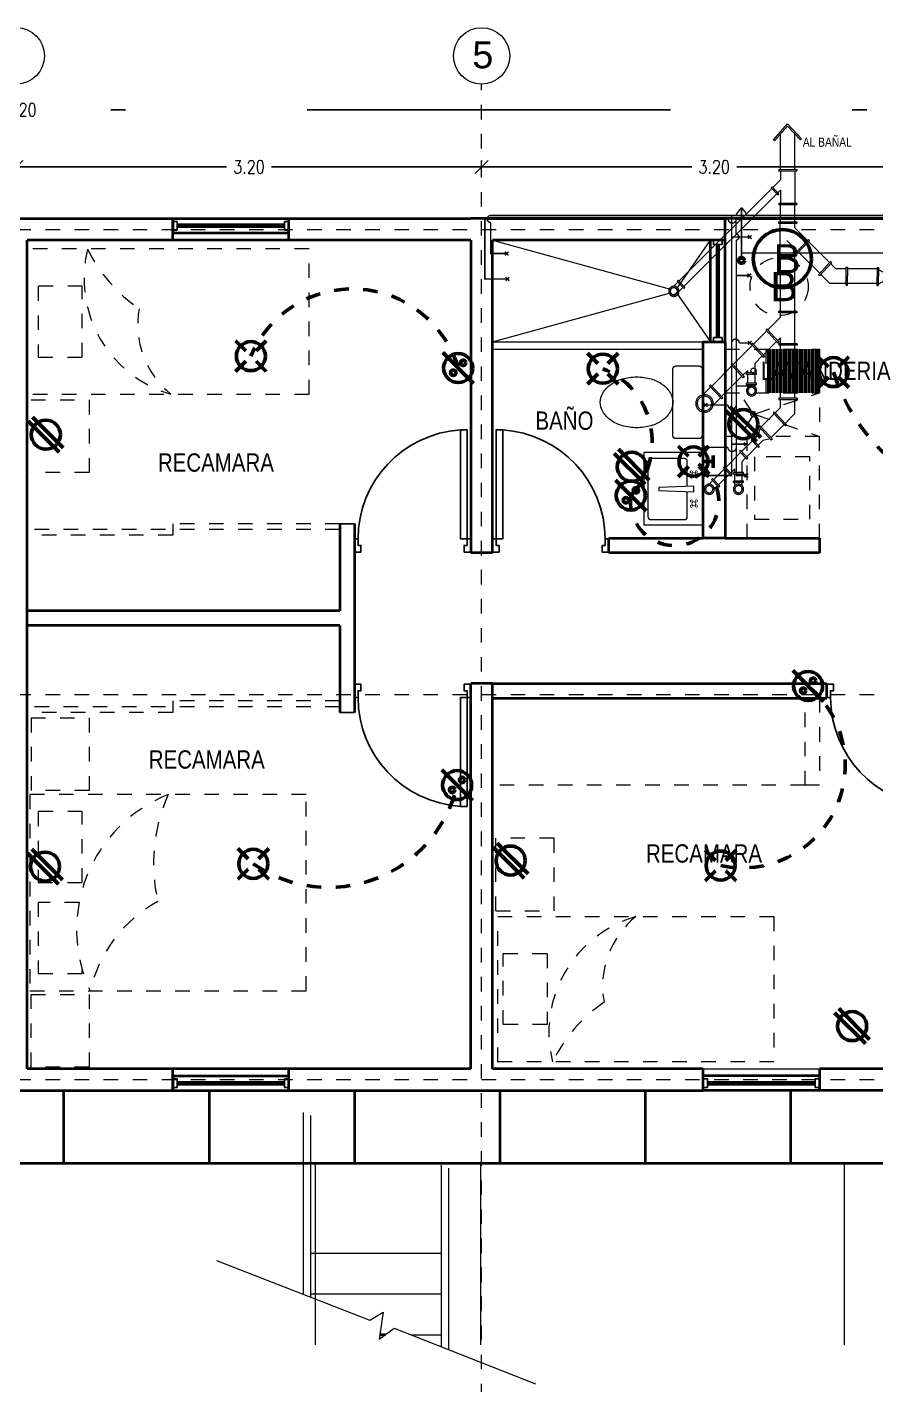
# Model space of a CAD drawing. Header units: metres. Extents: x -255 to -21, y -382 to -241.
# Drawn here: x -166.9 to -161.06, y -344.2 to -334.85 of the extents above; entities that cross this region are included whole.
import ezdxf

# ---------------------------------------------------------------- set-up
doc = ezdxf.new("R2010")
doc.units = ezdxf.units.M
doc.header["$LTSCALE"] = 5
doc.header["$MEASUREMENT"] = 0
for name, pattern in [('CENTER2', [1.125, 0.75, -0.125, 0.125, -0.125]), ('DASHDOT', [1, 0.5, -0.25, 0, -0.25]), ('HIDDEN', [0.375, 0.25, -0.125])]:
    doc.linetypes.add(name, pattern=pattern)
doc.layers.get('0').update_dxf_attribs({"color": 30})
for name, color, linetype, lineweight in [('A-ANNO-DIMS', 3, 'Continuous', 18), ('A-ANNO-SYMB', 3, 'Continuous', 18), ('A-ANNO-TEXT', 3, 'Continuous', 18), ('A-DOOR-FULL', 4, 'Continuous', 25), ('A-ELEV-MBE2', 4, 'Continuous', 25), ('A-EQPM-FIXD', 1, 'Continuous', 50), ('A-FLOR-LEVL', 7, 'Continuous', 35), ('A-FLOR-OVHD', 3, 'HIDDEN', 18), ('A-FURN', 8, 'Continuous', 18), ('A-GLAZ-FULL', 4, 'Continuous', 25), ('A-WALL-FULL', 7, 'Continuous', 35), ('A-WALL-FULL-EXTR', 7, 'Continuous', 35), ('A-WALL-FULL-INTR', 7, 'Continuous', 35), ('U-PARK-MNR', 255, 'Continuous', 13)]:
    doc.layers.add(name, color=color, linetype=linetype, lineweight=lineweight)
doc.styles.add('E-ROMANS', font='romans.shx', dxfattribs={"width": 0.8})
doc.styles.get("Standard").update_dxf_attribs({"font": 'arial.ttf'})
doc.dimstyles.new('E-0050_TICK_18', dxfattribs={"dimscale": 0.001, "dimtxt": 90, "dimasz": 90, "dimexe": 45, "dimexo": 30, "dimgap": 45, "dimtad": 0, "dimzin": 0, "dimdsep": 46, "dimtxsty": 'E-ROMANS', "dimblk": 'OBLIQUE', "dimcen": 45, "dimclrd": 256, "dimclre": 256, "dimclrt": 256, "dimadec": 0, "dimazin": 0, "dimtfac": 1, "dimtmove": 1, "dimatfit": 3, "dimldrblk": 'OPEN90', "dimfxl": 1, "dimtfill": 1, "dimtolj": 1, "dimtzin": 0, "dimarcsym": 0})

# ---------------------------------------------------------------- blocks, each defined once
blk = doc.blocks.new('DOOR-75')
for points in [[(-0.07, 0.84), (-0.07, 0.09), (-0.025, 0.09), (-0.025, 0.84), (-0.07, 0.84)], [(-0.775, 0.09), (-0.8, 0.09), (-0.8, 0), (-0.755, 0), (-0.755, 0.045), (-0.775, 0.045), (-0.775, 0.09)], [(-0.025, 0.09), (0, 0.09), (0, 0), (-0.045, 0), (-0.045, 0.045), (-0.025, 0.045), (-0.025, 0.09)]]:
    blk.add_lwpolyline(points)
at = {"linetype": 'HIDDEN'}
blk.add_arc((-0.0225, 0.089), 0.7525, 93.61808, 179.92486, dxfattribs=at)
blk = doc.blocks.new('BAÑO 1')
at = {"linetype": 'DASHDOT'}
for p, q in [((0.2195, 1.0012), (0.2195, 1.2465)), ((0.3195, 1.0011), (0.3195, 1.2465)), ((0.3313, 1.0011), (0.2079, 1.0013)), ((0.2079, 1.0013), (0.2079, 0.9913)), ((0.3313, 0.9911), (0.2079, 0.9913)), ((0.2196, 0.9912), (0.2196, 0.7707)), ((0.3196, 0.9912), (0.3196, 0.931)), ((0.3313, 1.0011), (0.3313, 0.9911)), ((0.3724, 0.8781), (0.3196, 0.931)), ((0.3383, 0.8416), (0.3196, 0.8603)), ((0.3196, 0.8603), (0.3196, 0.7706)), ((0.3767, 0.8828), (0.3301, 0.8328)), ((0.3841, 0.8759), (0.3374, 0.826)), ((0.3841, 0.8759), (0.3767, 0.8828)), ((1.0181, 0.2328), (0.3795, 0.8711)), ((0.3313, 0.7706), (0.2079, 0.7708)), ((0.2079, 0.7708), (0.2079, 0.7608)), ((0.3313, 0.7606), (0.2079, 0.7608)), ((0.2195, 0.6412), (0.2195, 0.7607)), ((0.3195, 0.6412), (0.3195, 0.7606)), ((0.3374, 0.826), (0.3301, 0.8328)), ((0.3313, 0.7706), (0.3313, 0.7606)), ((0.984, 0.1963), (0.3454, 0.8345)), ((0.1337, 0.5131), (0.221, 0.6004)), ((0.333, 0.6412), (0.2077, 0.6412)), ((0.2077, 0.6412), (0.2077, 0.6312)), ((0.333, 0.6312), (0.2077, 0.6312)), ((0.221, 0.6004), (0.221, 0.6312)), ((0.321, 0.4177), (0.321, 0.6312)), ((0.333, 0.6412), (0.333, 0.6312)), ((-0.0191, 0.3604), (0.1267, 0.5062)), ((0.1271, 0.5204), (0.1198, 0.5136)), ((0.2039, 0.4233), (0.1198, 0.5136)), ((0.2112, 0.4301), (0.1271, 0.5204)), ((0.202, 0.44), (0.2752, 0.5131)), ((0.0491, 0.2872), (0.1949, 0.4329)), ((0.2112, 0.4301), (0.2039, 0.4233)), ((0.335, 0.4177), (0.2097, 0.4177)), ((0.2097, 0.4177), (0.2097, 0.4077)), ((0.335, 0.4077), (0.2097, 0.4077)), ((0.2195, 0.0254), (0.2195, 0.4077)), ((0.221, 0.4177), (0.221, 0.459)), ((0.3195, 0.0254), (0.3195, 0.4077)), ((0.335, 0.4177), (0.335, 0.4077)), ((-2.3685, 0.2897), (-0.4552, 0.2897)), ((-2.3333, 0.2996), (-2.3331, 0.227)), ((-2.3233, 0.2996), (-2.3333, 0.2996)), ((-2.3233, 0.2996), (-2.3231, 0.227)), ((-0.4552, 0.3016), (-0.455, 0.229)), ((-0.4452, 0.3016), (-0.4552, 0.3016)), ((-0.4452, 0.3016), (-0.445, 0.229)), ((-0.4452, 0.2895), (-0.4, 0.2886)), ((-0.3553, 0.3136), (-0.4, 0.2886)), ((-0.3455, 0.3263), (-0.3555, 0.3261)), ((-0.3555, 0.3261), (-0.3534, 0.2027)), ((-0.3455, 0.3263), (-0.3434, 0.2029)), ((-0.3454, 0.3179), (-0.1428, 0.3179)), ((-0.1424, 0.2058), (-0.1429, 0.3293)), ((-0.1329, 0.3293), (-0.1429, 0.3293)), ((-0.1324, 0.2059), (-0.1329, 0.3293)), ((-0.1328, 0.3179), (-0.0617, 0.3179)), ((-0.0617, 0.3179), (-0.0262, 0.3533)), ((-0.0256, 0.3674), (-0.0329, 0.3606)), ((0.0512, 0.2702), (-0.0329, 0.3606)), ((0.0585, 0.277), (-0.0256, 0.3674)), ((-2.3689, 0.2397), (-0.455, 0.2397)), ((-2.3231, 0.227), (-2.3331, 0.227)), ((-0.445, 0.229), (-0.455, 0.229)), ((-0.445, 0.2395), (-0.3995, 0.2386)), ((-0.3536, 0.2129), (-0.3995, 0.2386)), ((-0.3434, 0.2029), (-0.3534, 0.2027)), ((-0.3437, 0.2179), (-0.1424, 0.2179)), ((-0.1324, 0.2059), (-0.1424, 0.2058)), ((-0.1324, 0.2179), (-0.0203, 0.2179)), ((-0.0203, 0.2179), (0.042, 0.2801)), ((0.0585, 0.277), (0.0512, 0.2702)), ((1.0238, 0.239), (0.9772, 0.189)), ((0.9845, 0.1822), (0.9772, 0.189)), ((1.0311, 0.2322), (0.9845, 0.1822)), ((1.0348, 0.1455), (0.991, 0.1892)), ((0.2075, 0.0254), (0.3328, 0.0254)), ((0.2075, 0.0254), (0.2075, 0.0154)), ((0.2075, 0.0154), (0.3328, 0.0154)), ((0.2195, -0.198), (0.2195, 0.0154)), ((0.3195, -0.0154), (0.3195, 0.0154)), ((0.3328, 0.0254), (0.3328, 0.0154)), ((0.4067, -0.1025), (0.3195, -0.0154)), ((0.3385, -0.1758), (0.3195, -0.1568)), ((0.3195, -0.198), (0.3195, -0.1568)), ((0.3293, -0.1857), (0.4134, -0.0953)), ((0.3293, -0.1857), (0.3366, -0.1925)), ((0.3366, -0.1925), (0.4207, -0.1021)), ((0.4373, -0.2744), (0.3456, -0.1828)), ((0.4134, -0.0953), (0.4207, -0.1021)), ((0.5055, -0.2012), (0.4138, -0.1096)), ((0.2055, -0.198), (0.3308, -0.198)), ((0.2055, -0.198), (0.2055, -0.208)), ((0.2055, -0.208), (0.3308, -0.208)), ((0.2195, -0.5728), (0.2195, -0.208)), ((0.3195, -0.5728), (0.3195, -0.208)), ((0.3308, -0.198), (0.3308, -0.208)), ((0.4281, -0.2843), (0.5122, -0.1939)), ((0.4354, -0.2911), (0.5195, -0.2008)), ((0.5122, -0.1939), (0.5195, -0.2008)), ((0.6454, -0.341), (0.5125, -0.2083)), ((0.4281, -0.2843), (0.4354, -0.2911)), ((0.4933, -0.3304), (0.4444, -0.2815)), ((0.4933, -0.3983), (0.4933, -0.3304)), ((0.5679, -0.4241), (0.6521, -0.3338)), ((0.5753, -0.431), (0.6594, -0.3406)), ((0.6521, -0.3338), (0.6594, -0.3406)), ((0.7927, -0.4883), (0.6524, -0.3481)), ((0.4837, -0.3983), (0.552, -0.3983)), ((0.4837, -0.4083), (0.4837, -0.3983)), ((0.4837, -0.4083), (0.552, -0.4083)), ((0.4933, -0.4691), (0.4933, -0.4083)), ((0.5772, -0.4142), (0.5433, -0.3804)), ((0.5433, -0.3983), (0.5433, -0.3804)), ((0.5433, -0.4691), (0.5433, -0.4083)), ((0.552, -0.4083), (0.552, -0.3983)), ((0.5679, -0.4241), (0.5753, -0.431)), ((0.7245, -0.5615), (0.5842, -0.4213)), ((0.484, -0.4691), (0.5523, -0.4691)), ((0.484, -0.4791), (0.484, -0.4691)), ((0.484, -0.4791), (0.5523, -0.4791)), ((0.4933, -0.5213), (0.4933, -0.4791)), ((0.5433, -0.5213), (0.5433, -0.4791)), ((0.5523, -0.4791), (0.5523, -0.4691)), ((0.7162, -0.5705), (0.8003, -0.4802)), ((0.7235, -0.5773), (0.8076, -0.487)), ((0.8541, -0.5497), (0.7998, -0.4954)), ((0.8003, -0.4802), (0.8076, -0.487)), ((0.2055, -0.5728), (0.3308, -0.5728)), ((0.2055, -0.5728), (0.2055, -0.5828)), ((0.2055, -0.5828), (0.3308, -0.5828)), ((0.2195, -0.678), (0.2195, -0.5828)), ((0.3195, -0.6366), (0.3195, -0.5828)), ((0.3559, -0.6731), (0.3195, -0.6366)), ((0.3308, -0.5728), (0.3308, -0.5828)), ((0.7162, -0.5705), (0.7235, -0.5773)), ((0.7834, -0.6204), (0.7316, -0.5686)), ((0.2877, -0.7464), (0.2195, -0.678)), ((0.2783, -0.7565), (0.3625, -0.6661)), ((0.2857, -0.7633), (0.3698, -0.6729)), ((0.3625, -0.6661), (0.3698, -0.6729)), ((0.4535, -0.7709), (0.363, -0.6802)), ((0.2783, -0.7565), (0.2857, -0.7633)), ((0.384, -0.8428), (0.2948, -0.7534)), ((0.3753, -0.8535), (0.4594, -0.7632)), ((0.3826, -0.8603), (0.4667, -0.77)), ((0.4594, -0.7632), (0.4667, -0.77)), ((0.4598, -0.7775), (0.475, -0.8278)), ((0.5071, -0.86), (0.475, -0.8278)), ((0.3753, -0.8535), (0.3826, -0.8603)), ((0.3911, -0.8512), (0.4407, -0.8642)), ((0.4726, -0.8962), (0.4407, -0.8642)), ((0.4642, -0.9049), (0.5144, -0.8525)), ((0.4642, -0.9049), (0.4714, -0.9118)), ((0.4714, -0.9118), (0.5216, -0.8594)), ((0.5518, -0.9755), (0.4796, -0.9032)), ((0.5864, -0.9394), (0.5142, -0.8671)), ((0.5144, -0.8525), (0.5216, -0.8594)), ((0.5429, -0.9848), (0.5931, -0.9324)), ((0.5931, -0.9324), (0.6004, -0.9393)), ((0.5429, -0.9848), (0.5501, -0.9917)), ((0.5501, -0.9917), (0.6004, -0.9393)), ((0.5836, -1.0074), (0.5589, -0.9826)), ((0.5836, -1.0839), (0.5836, -1.0074)), ((0.696, -1.0492), (0.5934, -0.9465)), ((0.5732, -1.0839), (0.6416, -1.0839)), ((0.5732, -1.0939), (0.5732, -1.0839)), ((0.5732, -1.0939), (0.6416, -1.0939)), ((0.5836, -1.142), (0.5836, -1.0939)), ((0.6336, -1.0839), (0.6336, -1.0575)), ((0.6614, -1.0854), (0.6336, -1.0575)), ((0.6336, -1.142), (0.6336, -1.0939)), ((0.6416, -1.0939), (0.6416, -1.0839)), ((0.6532, -1.0939), (0.7034, -1.0415)), ((0.6532, -1.0939), (0.6604, -1.1008)), ((0.6604, -1.1008), (0.7107, -1.0484)), ((0.7447, -1.1689), (0.6685, -1.0924)), ((0.7793, -1.1328), (0.703, -1.0563)), ((0.7034, -1.0415), (0.7107, -1.0484)), ((0.5732, -1.142), (0.6416, -1.142)), ((0.5732, -1.152), (0.5732, -1.142)), ((0.5732, -1.152), (0.6416, -1.152)), ((0.5836, -1.174), (0.5836, -1.152)), ((0.5836, -1.2022), (0.5836, -1.1952)), ((0.6336, -1.1745), (0.6336, -1.152)), ((0.6416, -1.152), (0.6416, -1.142)), ((0.7362, -1.1777), (0.7865, -1.1253)), ((0.7362, -1.1777), (0.7435, -1.1847)), ((0.7435, -1.1847), (0.7937, -1.1322)), ((0.7748, -1.199), (0.7518, -1.176)), ((0.8102, -1.1637), (0.7864, -1.1398)), ((0.7865, -1.1253), (0.7937, -1.1322))]:
    blk.add_line(p, q, dxfattribs=at)
for centre, radius in [((-2.3945, 0.2649), 0.036), ((-2.3945, 0.2649), 0.026), ((1.0525, 0.1631), 0.035), ((1.0525, 0.1631), 0.025), ((0.5183, -0.5213), 0.035), ((0.5183, -0.5213), 0.025), ((0.8422, -0.6085), 0.06), ((0.8422, -0.6085), 0.05), ((0.6083, -1.1987), 0.035), ((0.6083, -1.1987), 0.025), ((0.8098, -1.1987), 0.035), ((0.8098, -1.1987), 0.025)]:
    blk.add_circle(centre, radius, dxfattribs=at)
blk = doc.blocks.new('_Oblique')
at = {"color": 0, "linetype": 'ByBlock', "lineweight": -2}
blk.add_line((-0.5, -0.5), (0.5, 0.5), dxfattribs=at)
blk = doc.blocks.new('*D189')
at = {"layer": 'A-ANNO-DIMS', "linetype": 'DASHDOT', "lineweight": -2, "transparency": 16777216}
for p, q in [((-176.5706, -334.8836), (-176.5706, -335.467)), ((-157.3706, -334.8836), (-157.3706, -335.467)), ((-176.5706, -335.422), (-167.1545, -335.422)), ((-157.3706, -335.422), (-166.7868, -335.422))]:
    blk.add_line(p, q, dxfattribs=at)
at = {"layer": 'A-ANNO-DIMS', "linetype": 'DASHDOT', "lineweight": -2, "transparency": 16777216, "xscale": 0.09, "yscale": 0.09, "zscale": 0.09, "rotation": 180}
blk.add_blockref('_Oblique', (-176.5706, -335.422), dxfattribs=at)
at = {"layer": 'A-ANNO-DIMS', "linetype": 'DASHDOT', "lineweight": -2, "transparency": 16777216, "xscale": 0.09, "yscale": 0.09, "zscale": 0.09}
blk.add_blockref('_Oblique', (-157.3706, -335.422), dxfattribs=at)
at = {"layer": 'A-ANNO-DIMS', "linetype": 'DASHDOT', "transparency": 16777216, "insert": (-166.9706, -335.422), "char_height": 0.09, "attachment_point": 5, "style": 'E-ROMANS', "bg_fill": 3, "box_fill_scale": 1.25, "bg_fill_color": 256, "bg_fill_true_color": 13158600, "bg_fill_transparency": 0}
blk.add_mtext('\\A1;19.20', dxfattribs=at)
blk = doc.blocks.new('_Open90')
at = {"color": 0, "linetype": 'ByBlock', "lineweight": -2}
for p, q in [((0, 0), (-1, 0)), ((-0.5, 0.5), (0, 0)), ((0, 0), (-0.5, -0.5))]:
    blk.add_line(p, q, dxfattribs=at)
blk = doc.blocks.new('*D191')
at = {"layer": 'A-ANNO-DIMS', "linetype": 'DASHDOT', "lineweight": -2, "transparency": 16777216}
for p, q in [((-163.7706, -335.7851), (-163.7706, -335.7701)), ((-163.7706, -335.8151), (-162.3253, -335.8151)), ((-160.5706, -335.8151), (-162.0159, -335.8151)), ((-160.5706, -335.7851), (-160.5706, -335.7701))]:
    blk.add_line(p, q, dxfattribs=at)
at = {"layer": 'A-ANNO-DIMS', "linetype": 'DASHDOT', "lineweight": -2, "transparency": 16777216, "xscale": 0.09, "yscale": 0.09, "zscale": 0.09, "rotation": 180}
blk.add_blockref('_Oblique', (-163.7706, -335.8151), dxfattribs=at)
at = {"layer": 'A-ANNO-DIMS', "linetype": 'DASHDOT', "lineweight": -2, "transparency": 16777216, "xscale": 0.09, "yscale": 0.09, "zscale": 0.09}
blk.add_blockref('_Oblique', (-160.5706, -335.8151), dxfattribs=at)
at = {"layer": 'A-ANNO-DIMS', "linetype": 'DASHDOT', "transparency": 16777216, "insert": (-162.1706, -335.8151), "char_height": 0.09, "attachment_point": 5, "style": 'E-ROMANS', "bg_fill": 3, "box_fill_scale": 1.25, "bg_fill_color": 256, "bg_fill_true_color": 13158600, "bg_fill_transparency": 0}
blk.add_mtext('\\A1;3.20', dxfattribs=at)
blk = doc.blocks.new('*D192')
at = {"layer": 'A-ANNO-DIMS', "linetype": 'DASHDOT', "lineweight": -2, "transparency": 16777216}
for p, q in [((-166.9706, -335.7851), (-166.9706, -335.7701)), ((-166.9706, -335.8151), (-165.5253, -335.8151)), ((-163.7706, -335.8151), (-165.2159, -335.8151)), ((-163.7706, -335.7851), (-163.7706, -335.7701))]:
    blk.add_line(p, q, dxfattribs=at)
at = {"layer": 'A-ANNO-DIMS', "linetype": 'DASHDOT', "lineweight": -2, "transparency": 16777216, "xscale": 0.09, "yscale": 0.09, "zscale": 0.09, "rotation": 180}
blk.add_blockref('_Oblique', (-166.9706, -335.8151), dxfattribs=at)
at = {"layer": 'A-ANNO-DIMS', "linetype": 'DASHDOT', "lineweight": -2, "transparency": 16777216, "xscale": 0.09, "yscale": 0.09, "zscale": 0.09}
blk.add_blockref('_Oblique', (-163.7706, -335.8151), dxfattribs=at)
at = {"layer": 'A-ANNO-DIMS', "linetype": 'DASHDOT', "transparency": 16777216, "insert": (-165.3706, -335.8151), "char_height": 0.09, "attachment_point": 5, "style": 'E-ROMANS', "bg_fill": 3, "box_fill_scale": 1.25, "bg_fill_color": 256, "bg_fill_true_color": 13158600, "bg_fill_transparency": 0}
blk.add_mtext('\\A1;3.20', dxfattribs=at)
blk = doc.blocks.new('INOD')
for p, q in [((0.23, 0), (-0.23, 0)), ((-0.25, -0.02), (-0.25, -0.18)), ((0.25, -0.18), (0.25, -0.02)), ((-0.23, -0.2), (0.23, -0.2))]:
    blk.add_line(p, q)
blk.add_lwpolyline([(-0.175, -0.45, 0.07067), (-0.1609, -0.5491, 0.082314), (-0.1237, -0.6268, 0.106842), (-0.0634, -0.6826, 0.13438), (0, -0.7, 0.13438), (0.0634, -0.6826, 0.106842), (0.1237, -0.6268, 0.082314), (0.1609, -0.5491, 0.07067), (0.175, -0.45, 0.07067), (0.1609, -0.3509, 0.082314), (0.1237, -0.2732, 0.106842), (0.0634, -0.2174, 0.13438), (0, -0.2, 0.13438), (-0.0634, -0.2174, 0.106842), (-0.1237, -0.2732, 0.082314), (-0.1609, -0.3509, 0.07067)], format="xyb", close=True)
for centre, start, end in [((-0.23, -0.02), 90, 180), ((0.23, -0.02), 0, 90), ((-0.23, -0.18), 180, 270), ((0.23, -0.18), 270, 0)]:
    blk.add_arc(centre, 0.02, start, end)

msp = doc.modelspace()

# ---------------------------------------------------------------- linework, layer by layer
at = {"layer": 'A-ANNO-DIMS'}
for centre in [(-166.9706, -335.0512), (-163.7706, -335.0512)]:
    msp.add_circle(centre, 0.1935, dxfattribs=at)
at = {"layer": 'A-ANNO-SYMB', "linetype": 'CENTER2', "ltscale": 0.001}
for p, q in [((-177.5706, -336.2448), (-156.3706, -336.2448)), ((-177.5706, -339.4448), (-156.3706, -339.4448)), ((-177.5706, -339.4448), (-156.3706, -339.4448)), ((-177.5706, -342.0948), (-156.3706, -342.0948))]:
    msp.add_line(p, q, dxfattribs=at)
at = {"layer": 'A-ANNO-TEXT', "linetype": 'HIDDEN', "ltscale": 0.001}
msp.add_circle((-161.7238, -336.6387), 0.2, dxfattribs=at)
at = {"layer": 'A-ELEV-MBE2'}
for p, q in [((-164.6456, -338.2698), (-164.7456, -338.2698)), ((-164.7456, -339.5698), (-164.6456, -339.5698))]:
    msp.add_line(p, q, dxfattribs=at)
at = {"layer": 'A-EQPM-FIXD'}
for p, q in [((-165.393, -337.0816), (-165.4637, -337.0109)), ((-165.3223, -337.0816), (-165.2516, -337.0109)), ((-163.8258, -337.3051), (-164.0379, -337.093)), ((-162.9719, -337.1682), (-163.0426, -337.0975)), ((-162.9012, -337.1682), (-162.8304, -337.0975)), ((-161.3852, -337.1916), (-161.4559, -337.1209)), ((-161.3145, -337.1916), (-161.2438, -337.1209)), ((-165.393, -337.1523), (-165.4637, -337.2231)), ((-165.3223, -337.1524), (-165.2516, -337.2231)), ((-162.9719, -337.2389), (-163.0426, -337.3096)), ((-162.9012, -337.2389), (-162.8305, -337.3097)), ((-161.3852, -337.2624), (-161.4559, -337.3331)), ((-161.3145, -337.2624), (-161.2438, -337.3331)), ((-161.8785, -337.7055), (-162.0906, -337.4934)), ((-161.8502, -337.6772), (-162.0623, -337.4651)), ((-166.6765, -337.7774), (-166.8886, -337.5652)), ((-166.6482, -337.7491), (-166.8603, -337.537)), ((-162.6455, -337.9987), (-162.8576, -337.7865)), ((-162.6172, -337.9704), (-162.8293, -337.7582)), ((-162.348, -337.8065), (-162.4187, -337.7358)), ((-162.2773, -337.8065), (-162.2065, -337.7358)), ((-162.348, -337.8772), (-162.4187, -337.9479)), ((-162.2773, -337.8772), (-162.2066, -337.948)), ((-162.2486, -337.8419), (-162.1765, -337.8419)), ((-162.1765, -337.8011), (-162.1765, -337.8848)), ((-162.638, -338.1821), (-162.8501, -337.97)), ((-161.4185, -339.4926), (-161.6306, -339.2805)), ((-163.8328, -340.1747), (-164.0449, -339.9626)), ((-163.4788, -340.7079), (-163.6909, -340.4957)), ((-163.4505, -340.6796), (-163.6626, -340.4675)), ((-166.6816, -340.7494), (-166.8937, -340.5373)), ((-166.6533, -340.7212), (-166.8654, -340.509)), ((-165.3763, -340.5752), (-165.447, -340.5044)), ((-165.3056, -340.5752), (-165.2349, -340.5045)), ((-162.1611, -340.5866), (-162.2318, -340.5159)), ((-162.0904, -340.5866), (-162.0197, -340.5159)), ((-165.3763, -340.6459), (-165.447, -340.7166)), ((-165.3056, -340.6459), (-165.2349, -340.7166)), ((-162.1611, -340.6573), (-162.2318, -340.728)), ((-162.0904, -340.6573), (-162.0197, -340.728)), ((-161.1015, -341.8188), (-161.3136, -341.6066)), ((-161.1298, -341.847), (-161.3419, -341.6349))]:
    msp.add_line(p, q, dxfattribs=at)
at = {"layer": 'A-EQPM-FIXD', "const_width": 0.01}
for points in [[(-161.9824, -336.0947), (-162.0198, -336.1425)], [(-161.9824, -336.0947), (-161.9444, -336.1425)], [(-161.9823, -336.4553), (-161.9824, -336.0947), (-161.9824, -336.0947)], [(-162.0734, -336.1757), (-163.7484, -336.1757), (-163.7484, -336.1757), (-163.7484, -336.5871), (-163.5919, -336.5871)], [(-161.938, -336.2859), (-161.913, -336.3101)], [(-161.9376, -336.3105), (-161.9134, -336.2855)], [(-163.6105, -336.3986), (-163.5854, -336.4228)], [(-163.61, -336.4232), (-163.5859, -336.3982)], [(-160.4364, -336.407), (-161.9838, -336.407)], [(-163.6048, -336.5745), (-163.5798, -336.5987)], [(-163.6044, -336.5991), (-163.5802, -336.5741)], [(-162.0186, -336.5623), (-162.0186, -337.9381), (-161.9496, -337.9381)], [(-161.9416, -336.5496), (-161.9165, -336.5738)], [(-161.9411, -336.5742), (-161.917, -336.5492)], [(-161.9255, -337.0269), (-161.9983, -337.0269)], [(-161.938, -337.0148), (-161.913, -337.039)], [(-161.9376, -337.0394), (-161.9134, -337.0144)], [(-161.9319, -337.3221), (-162.0186, -337.3221)], [(-161.9436, -337.3107), (-161.9186, -337.3349)], [(-161.9432, -337.3354), (-161.919, -337.3103)], [(-162.2423, -337.4406), (-162.2173, -337.4648)], [(-162.2419, -337.4653), (-162.2177, -337.4402)], [(-162.0762, -337.4527), (-162.2298, -337.4527)], [(-162.2423, -337.733), (-162.2173, -337.7572)], [(-162.2419, -337.7576), (-162.2177, -337.7326)], [(-162.0762, -337.7449), (-162.2298, -337.7449)], [(-161.9649, -337.7112), (-161.9399, -337.7353)], [(-161.9645, -337.7358), (-161.9403, -337.7107)], [(-162.2444, -337.926), (-162.2193, -337.9501)], [(-162.244, -337.9506), (-162.2198, -337.9255)], [(-161.9619, -337.9262), (-161.9369, -337.9503)], [(-161.9615, -337.9508), (-161.9373, -337.9257)]]:
    msp.add_lwpolyline(points, dxfattribs=at)
at = {"layer": 'A-EQPM-FIXD', "ltscale": 0.01, "const_width": 0.01}
msp.add_lwpolyline([(-162.0507, -336.1493), (-163.7077, -336.1493, 1), (-163.7077, -336.1974), (-163.7077, -336.4107), (-163.5979, -336.4107)], format="xyb", dxfattribs=at)
at = {"layer": 'A-EQPM-FIXD', "const_width": 0.01}
for points in [[(-162.0201, -336.1757, -1), (-162.0734, -336.1757, 0)], [(-161.9975, -337.0269), (-161.9975, -337.0269, 1), (-162.0507, -337.0269, 1)], [(-162.0187, -337.4527, -1), (-162.0762, -337.4527)], [(-162.0187, -337.7449, -1), (-162.0762, -337.7449)]]:
    msp.add_lwpolyline(points, format="xyb", dxfattribs=at)
at = {"layer": 'A-EQPM-FIXD', "linetype": 'ByBlock', "ltscale": 0.005, "const_width": 0.01}
msp.add_lwpolyline([(-161.9255, -336.298), (-162.0507, -336.298), (-162.0507, -336.2906), (-162.0507, -336.1493), (-158.9566, -336.1493), (-158.9566, -336.2748)], dxfattribs=at)
at = {"layer": 'A-EQPM-FIXD'}
msp.add_lwpolyline([(-159.0865, -336.2753, 0.01, 0.01, 0), (-159.0865, -336.1757, 0.01, 0.01, 0), (-162.0201, -336.1757, 0.01, 0.01, 0), (-162.0201, -336.2778, 0.01, 0.01, -0.962568), (-162.0186, -336.3178, 0.01, 0.01, 0), (-162.0186, -336.5623, 0.01, 0.01, 0), (-161.9286, -336.5623, 0, 0, 0)], format="xyseb", dxfattribs=at)
at = {"layer": 'A-EQPM-FIXD', "ltscale": 0.01, "const_width": 0.01}
for points in [[(-162.0507, -336.298), (-162.0507, -337.7232), (-161.9524, -337.7232)], [(-162.0507, -337.7232), (-162.0507, -337.9381), (-162.2319, -337.9381)]]:
    msp.add_lwpolyline(points, dxfattribs=at)
at = {"layer": 'A-EQPM-FIXD'}
for centre, radius in [((-161.7016, -336.4469), 0.2), ((-161.9823, -336.4582), 0.0201), ((-165.3576, -337.117), 0.1), ((-163.9319, -337.1991), 0.1), ((-162.9365, -337.2036), 0.1), ((-161.3498, -337.227), 0.1), ((-163.9659, -337.2318), 0.0185), ((-163.8973, -337.1632), 0.0185), ((-161.9704, -337.5853), 0.1), ((-166.7684, -337.6572), 0.1), ((-162.7374, -337.8784), 0.1), ((-162.3126, -337.8419), 0.1), ((-162.7441, -338.076), 0.1), ((-162.7094, -338.0402), 0.0185), ((-162.7781, -338.1087), 0.0185), ((-161.5246, -339.3866), 0.1), ((-161.4899, -339.3507), 0.0185), ((-161.5586, -339.4193), 0.0185), ((-163.9389, -340.0687), 0.1), ((-163.9042, -340.0328), 0.0185), ((-163.9729, -340.1014), 0.0185), ((-163.5707, -340.5877), 0.1), ((-166.7735, -340.6292), 0.1), ((-165.3409, -340.6105), 0.1), ((-162.1258, -340.622), 0.1), ((-161.2217, -341.7268), 0.1)]:
    msp.add_circle(centre, radius, dxfattribs=at)
at = {"layer": 'A-EQPM-FIXD', "linetype": 'HIDDEN', "ltscale": 0.009}
for centre, radius, start, end in [((-164.6594, -337.412), 0.758, 16.31245, 157.09851), ((-163.1369, -337.7052), 0.5402, 316.6478, 68.23049), ((-160.0618, -336.8146), 1.3525, 197.75401, 257.46751), ((-162.4427, -338.1167), 0.3041, 172.30845, 64.66695), ((-161.9757, -339.931), 0.7071, 257.74851, 50.35327), ((-164.8231, -339.8656), 0.9072, 235.19172, 347.06866)]:
    msp.add_arc(centre, radius, start, end, dxfattribs=at)
at = {"layer": 'A-FLOR-LEVL'}
for p, q in [((-165.8956, -336.1698), (-165.0956, -336.1698)), ((-165.8956, -336.1698), (-165.8956, -336.2698)), ((-165.8956, -336.2698), (-165.0956, -336.2698)), ((-162.1956, -337.0198), (-162.1956, -336.3198)), ((-162.0956, -337.0198), (-162.0956, -336.3198)), ((-165.8956, -342.0698), (-165.8956, -342.1698)), ((-165.8956, -342.0698), (-165.0956, -342.0698)), ((-161.4456, -342.0698), (-162.2456, -342.0698)), ((-166.8956, -342.1698), (-163.8456, -342.1698)), ((-166.6456, -342.1698), (-166.6456, -342.6698)), ((-165.8956, -342.1698), (-165.0956, -342.1698)), ((-165.6456, -342.1698), (-165.6456, -342.6698)), ((-164.6456, -342.1698), (-164.6456, -342.6698)), ((-163.6456, -342.1698), (-163.6456, -342.6698)), ((-162.6456, -342.1698), (-162.6456, -342.6698)), ((-161.4456, -342.1698), (-162.2456, -342.1698)), ((-161.6456, -342.1698), (-161.6456, -342.6698)), ((-176.6456, -342.6698), (-157.2956, -342.6698)), ((-164.4325, -343.8498), (-164.471, -343.8498))]:
    msp.add_line(p, q, dxfattribs=at)
at = {"layer": 'A-FLOR-OVHD'}
for p, q in [((-165.8956, -336.3198), (-165.0956, -336.3198)), ((-165.8956, -342.0198), (-165.0956, -342.0198)), ((-164.9956, -343.5722), (-164.9956, -342.1698)), ((-164.9456, -343.5916), (-164.9456, -342.1698)), ((-164.0456, -343.9338), (-164.0456, -342.1698)), ((-163.9956, -343.9536), (-163.9956, -342.1698)), ((-164.9456, -343.2898), (-164.0456, -343.2898)), ((-165.5931, -343.3395), (-164.5393, -343.7498)), ((-164.9456, -343.5698), (-164.0456, -343.5698)), ((-164.5393, -343.7498), (-164.4485, -343.6953)), ((-164.4485, -343.6953), (-164.4755, -343.8809)), ((-164.4755, -343.8809), (-164.3709, -343.8053)), ((-164.3709, -343.8053), (-163.4, -344.1889)), ((-164.2583, -343.8498), (-164.0456, -343.8498))]:
    msp.add_line(p, q, dxfattribs=at)
msp.add_lwpolyline([(-162.2456, -342.0198), (-160.6456, -342.0198)], dxfattribs=at)
at = {"layer": 'A-FURN', "linetype": 'DASHDOT'}
for p, q in [((-161.7633, -335.6284), (-161.6653, -335.5198)), ((-161.7559, -335.6351), (-161.6652, -335.5346)), ((-161.6653, -335.5198), (-161.5693, -335.6231)), ((-161.6652, -335.5346), (-161.5766, -335.6299)), ((-161.7633, -335.6284), (-161.7559, -335.6351)), ((-161.5766, -335.6299), (-161.5693, -335.6231)), ((-162.4204, -336.6086), (-162.448, -336.6363)), ((-162.419, -336.5954), (-162.4263, -336.6022))]:
    msp.add_line(p, q, dxfattribs=at)
at = {"layer": 'A-FURN', "linetype": 'HIDDEN', "ltscale": 0.001}
for p, q in [((-164.9574, -336.3793), (-166.8574, -336.3793)), ((-164.9574, -337.3793), (-164.9574, -336.3793)), ((-162.0956, -337.0698), (-161.4456, -337.0698)), ((-161.8146, -337.0698), (-161.8146, -337.3698)), ((-161.4456, -337.0698), (-161.4456, -337.6698)), ((-166.8574, -337.3793), (-164.9574, -337.3793)), ((-162.0956, -337.3698), (-161.4456, -337.3698)), ((-161.9098, -337.5015), (-161.9956, -337.3698)), ((-161.8825, -337.5116), (-161.4456, -337.3698)), ((-166.8701, -337.4184), (-166.4701, -337.4184)), ((-166.4701, -337.4184), (-166.4701, -337.9184)), ((-161.9095, -337.532), (-161.9956, -337.6698)), ((-161.8825, -337.5219), (-161.4456, -337.6698)), ((-161.4456, -337.6698), (-162.0956, -337.6698)), ((-161.9456, -337.6698), (-161.9456, -338.3698)), ((-161.4456, -338.3698), (-161.4456, -337.6698)), ((-166.4701, -337.9184), (-166.8701, -337.9184)), ((-164.7456, -338.3098), (-166.8956, -338.3098)), ((-165.8956, -338.2698), (-165.8956, -338.3498)), ((-164.7456, -338.2698), (-165.8956, -338.2698)), ((-165.8956, -338.3498), (-166.8956, -338.3498)), ((-164.7456, -339.5298), (-166.8956, -339.5298)), ((-164.7456, -339.4898), (-165.8956, -339.4898)), ((-165.8956, -339.4898), (-165.8956, -339.5698)), ((-165.8956, -339.5698), (-166.8956, -339.5698)), ((-166.8701, -339.6064), (-166.8701, -340.1064)), ((-166.8701, -339.6064), (-166.4701, -339.6064)), ((-166.4701, -339.6064), (-166.4701, -340.1064)), ((-166.4701, -340.1064), (-166.8701, -340.1064)), ((-166.8775, -340.1343), (-166.8775, -341.4843)), ((-164.9775, -340.1343), (-166.8775, -340.1343)), ((-164.9775, -341.4843), (-164.9775, -340.1343)), ((-163.2721, -340.4345), (-163.6721, -340.4345)), ((-163.6721, -340.9345), (-163.6721, -340.4345)), ((-163.2721, -340.9345), (-163.2721, -340.4345)), ((-163.6721, -340.9345), (-163.2721, -340.9345)), ((-163.6595, -341.9736), (-163.6595, -340.9736)), ((-163.6595, -340.9736), (-161.7595, -340.9736)), ((-161.7595, -340.9736), (-161.7595, -341.9736)), ((-166.8775, -341.4843), (-164.9775, -341.4843)), ((-166.8701, -342.0085), (-166.8701, -341.5085)), ((-166.8701, -341.5085), (-166.4701, -341.5085)), ((-166.4701, -341.5085), (-166.4701, -342.0085)), ((-161.7595, -341.9736), (-163.6595, -341.9736)), ((-166.4701, -342.0085), (-166.8701, -342.0085))]:
    msp.add_line(p, q, dxfattribs=at)
at = {"layer": 'A-FURN'}
for p, q in [((-163.6956, -336.3198), (-162.4714, -336.6574)), ((-162.4289, -336.6574), (-162.1956, -336.3198)), ((-163.6956, -337.0198), (-162.4714, -336.6822)), ((-162.4289, -336.6822), (-162.1956, -337.0198)), ((-163.6956, -337.0198), (-162.1956, -337.0198)), ((-163.6956, -337.0698), (-162.2456, -337.0698)), ((-161.8046, -337.0698), (-161.8046, -337.3698)), ((-161.7946, -337.0698), (-161.7946, -337.3698)), ((-161.7846, -337.0698), (-161.7846, -337.3698)), ((-161.7746, -337.0698), (-161.7746, -337.3698)), ((-161.7646, -337.0698), (-161.7646, -337.3698)), ((-161.7546, -337.0698), (-161.7546, -337.3698)), ((-161.7446, -337.0698), (-161.7446, -337.3698)), ((-161.7346, -337.0698), (-161.7346, -337.3698)), ((-161.7246, -337.0698), (-161.7246, -337.3698)), ((-161.7146, -337.0698), (-161.7146, -337.3698)), ((-161.7046, -337.0698), (-161.7046, -337.3698)), ((-161.6946, -337.0698), (-161.6946, -337.3698)), ((-161.6846, -337.0698), (-161.6846, -337.3698)), ((-161.6746, -337.0698), (-161.6746, -337.3698)), ((-161.6646, -337.0698), (-161.6646, -337.3698)), ((-161.6646, -337.0698), (-161.6646, -337.3698)), ((-161.6546, -337.0698), (-161.6546, -337.3698)), ((-161.6546, -337.0698), (-161.6546, -337.3698)), ((-161.6446, -337.0698), (-161.6446, -337.3698)), ((-161.6446, -337.0698), (-161.6446, -337.3698)), ((-161.6346, -337.0698), (-161.6346, -337.3698)), ((-161.6346, -337.0698), (-161.6346, -337.3698)), ((-161.6246, -337.0698), (-161.6246, -337.3698)), ((-161.6246, -337.0698), (-161.6246, -337.3698)), ((-161.6146, -337.0698), (-161.6146, -337.3698)), ((-161.6046, -337.0698), (-161.6046, -337.3698)), ((-161.5946, -337.0698), (-161.5946, -337.3698)), ((-161.5846, -337.0698), (-161.5846, -337.3698)), ((-161.5746, -337.0698), (-161.5746, -337.3698)), ((-161.5646, -337.0698), (-161.5646, -337.3698)), ((-161.5546, -337.0698), (-161.5546, -337.3698)), ((-161.5446, -337.0698), (-161.5446, -337.3698)), ((-161.5446, -337.0698), (-161.5446, -337.3698)), ((-161.5346, -337.0698), (-161.5346, -337.3698)), ((-161.5246, -337.0698), (-161.5246, -337.3698)), ((-161.5146, -337.0698), (-161.5146, -337.3698)), ((-161.5046, -337.0698), (-161.5046, -337.3698)), ((-161.4946, -337.0698), (-161.4946, -337.3698)), ((-161.4846, -337.0698), (-161.4846, -337.3698)), ((-161.4746, -337.0698), (-161.4746, -337.3698)), ((-161.4646, -337.0698), (-161.4646, -337.3698)), ((-161.4546, -337.0698), (-161.4546, -337.3698)), ((-162.2542, -337.7809), (-162.6542, -337.7809)), ((-162.6542, -337.7809), (-162.6542, -338.2809)), ((-162.6259, -337.8416), (-162.6259, -338.2216)), ((-162.3759, -337.8216), (-162.6059, -337.8216)), ((-162.3559, -338.0135), (-162.3559, -337.8416)), ((-162.3559, -338.2216), (-162.3559, -338.0497)), ((-162.6059, -338.2416), (-162.3759, -338.2416)), ((-162.2542, -338.2809), (-162.6542, -338.2809))]:
    msp.add_line(p, q, dxfattribs=at)
at = {"layer": 'A-FURN', "linetype": 'HIDDEN', "ltscale": 0.001}
for points in [[(-166.5177, -336.6366), (-166.82, -336.6366), (-166.82, -337.125), (-166.5177, -337.125)], [(-161.5124, -337.8093), (-161.8934, -337.8093), (-161.8934, -338.2399), (-161.5124, -338.2399)], [(-166.5177, -340.2511), (-166.82, -340.2511), (-166.82, -340.7395), (-166.5177, -340.7395)], [(-163.3198, -341.7162), (-163.6221, -341.7162), (-163.6221, -341.2278), (-163.3198, -341.2278)]]:
    msp.add_lwpolyline(points, close=True, dxfattribs=at)
at = {"layer": 'A-FURN', "const_width": 0.005}
for points in [[(-162.3284, -337.9209, -1), (-162.3284, -337.9059, -1)], [(-162.3353, -337.9492, -1), (-162.3203, -337.9492, -1)], [(-162.3109, -337.9191, 1), (-162.3109, -337.9441, 1)], [(-162.2866, -337.9492, 1), (-162.3016, -337.9492, 1)], [(-162.2935, -337.9209, 1), (-162.2935, -337.9059, 1)], [(-162.3284, -338.1209, -1), (-162.3284, -338.1059, -1)], [(-162.3353, -338.1492, -1), (-162.3203, -338.1492, -1)], [(-162.3109, -338.1191, 1), (-162.3109, -338.1441, 1)], [(-162.2866, -338.1492, 1), (-162.3016, -338.1492, 1)], [(-162.2935, -338.1209, 1), (-162.2935, -338.1059, 1)]]:
    msp.add_lwpolyline(points, format="xyb", close=True, dxfattribs=at)
at = {"layer": 'A-FURN'}
msp.add_lwpolyline([(-162.5509, -338.0216), (-162.5509, -338.0416), (-162.3109, -338.0516), (-162.3109, -338.0116)], close=True, dxfattribs=at)
at = {"layer": 'A-FURN', "linetype": 'HIDDEN', "ltscale": 0.001}
for points in [[(-161.4456, -339.4698), (-161.4456, -340.0698), (-161.5456, -340.0698), (-161.5456, -339.4698)], [(-161.5456, -340.0698), (-163.6956, -340.0698)], [(-166.539, -340.8755), (-166.82, -340.8755), (-166.82, -341.3638), (-166.5177, -341.3638), (-166.5177, -341.3391)]]:
    msp.add_lwpolyline(points, dxfattribs=at)
at = {"layer": 'A-FURN'}
for centre, radius in [((-162.4502, -336.6698), 0.0246), ((-161.8999, -337.2175), 0.0181)]:
    msp.add_circle(centre, radius, dxfattribs=at)
at = {"layer": 'A-FURN', "linetype": 'HIDDEN', "ltscale": 0.001}
msp.add_circle((-161.8999, -337.5166), 0.0181, dxfattribs=at)
for centre, radius, start, end in [((-165.6767, -336.583), 0.829, 165.83756, 253.84195), ((-165.5282, -335.9158), 1.0595, 205.99271, 235.65502), ((-165.5205, -336.9007), 0.6154, 169.68879, 231.04412), ((-165.557, -341.0627), 0.9997, 111.75587, 204.93856), ((-164.8569, -340.6071), 1.1704, 156.17138, 192.9265), ((-165.5461, -341.6947), 0.9412, 118.6672, 167.07686), ((-162.4788, -341.7699), 0.829, 106.15805, 194.16244), ((-162.3226, -341.4521), 0.6154, 128.95588, 190.31121), ((-162.3302, -342.437), 1.0595, 124.34498, 154.00729)]:
    msp.add_arc(centre, radius, start, end, dxfattribs=at)
at = {"layer": 'A-FURN'}
for centre, start, end in [((-162.6059, -337.8416), 90, 180), ((-162.3759, -337.8416), 0, 90), ((-162.6059, -338.2216), 180, 270), ((-162.3759, -338.2216), 270, 0)]:
    msp.add_arc(centre, 0.02, start, end, dxfattribs=at)
at = {"layer": 'A-GLAZ-FULL'}
for p, q in [((-165.8956, -336.1898), (-165.8656, -336.1898)), ((-165.8656, -336.2498), (-165.8656, -336.1898)), ((-165.1256, -336.1898), (-165.0956, -336.1898)), ((-165.1256, -336.2498), (-165.1256, -336.1898)), ((-165.8956, -336.2498), (-165.8656, -336.2498)), ((-165.8656, -336.2098), (-165.1256, -336.2098)), ((-165.8656, -336.2198), (-165.1256, -336.2198)), ((-165.8656, -336.2298), (-165.1256, -336.2298)), ((-165.1256, -336.2498), (-165.0956, -336.2498)), ((-162.1756, -336.3198), (-162.1756, -336.3498)), ((-162.1756, -336.3498), (-162.1156, -336.3498)), ((-162.1556, -336.3498), (-162.1556, -336.9898)), ((-162.1456, -336.3498), (-162.1456, -336.9898)), ((-162.1356, -336.3498), (-162.1356, -336.9898)), ((-162.1156, -336.3198), (-162.1156, -336.3498)), ((-162.1756, -336.9898), (-162.1756, -337.0198)), ((-162.1756, -336.9898), (-162.1156, -336.9898)), ((-162.1156, -336.9898), (-162.1156, -337.0198)), ((-165.8956, -342.0898), (-165.8656, -342.0898)), ((-165.8956, -342.1498), (-165.8656, -342.1498)), ((-165.8656, -342.1498), (-165.8656, -342.0898)), ((-165.8656, -342.1098), (-165.1256, -342.1098)), ((-165.8656, -342.1198), (-165.1256, -342.1198)), ((-165.8656, -342.1298), (-165.1256, -342.1298)), ((-165.1256, -342.1498), (-165.1256, -342.0898)), ((-165.1256, -342.0898), (-165.0956, -342.0898)), ((-165.1256, -342.1498), (-165.0956, -342.1498)), ((-162.2156, -342.0898), (-162.2456, -342.0898)), ((-162.2156, -342.1498), (-162.2456, -342.1498)), ((-162.2156, -342.1498), (-162.2156, -342.0898)), ((-161.4756, -342.1098), (-162.2156, -342.1098)), ((-161.4756, -342.1198), (-162.2156, -342.1198)), ((-161.4756, -342.1298), (-162.2156, -342.1298)), ((-161.4756, -342.1498), (-161.4756, -342.0898)), ((-161.4456, -342.0898), (-161.4756, -342.0898)), ((-161.4456, -342.1498), (-161.4756, -342.1498))]:
    msp.add_line(p, q, dxfattribs=at)
at = {"layer": 'A-WALL-FULL', "color": 8}
msp.add_line((-160.6456, -336.1698), (-162.0956, -336.1698), dxfattribs=at)
at = {"layer": 'A-WALL-FULL-EXTR'}
for p, q in [((-170.0956, -336.1698), (-163.8456, -336.1698)), ((-165.8956, -336.3198), (-165.8956, -336.1698)), ((-165.0956, -336.3198), (-165.0956, -336.1698)), ((-162.0956, -336.3198), (-162.0956, -336.1698)), ((-163.8456, -336.3198), (-166.8956, -336.3198)), ((-166.8956, -342.0198), (-166.8956, -336.3198)), ((-163.6956, -338.4698), (-163.6956, -336.3198)), ((-162.0956, -338.3698), (-162.2456, -338.3698)), ((-163.6956, -338.4698), (-163.8456, -338.4698)), ((-163.8456, -342.0198), (-163.8456, -339.3698)), ((-163.6956, -339.3698), (-163.8456, -339.3698)), ((-163.6956, -342.0198), (-163.6956, -339.3698)), ((-163.8456, -342.0198), (-166.8956, -342.0198)), ((-165.8956, -342.1698), (-165.8956, -342.0198)), ((-165.0956, -342.1698), (-165.0956, -342.0198)), ((-162.2456, -342.0198), (-163.6956, -342.0198)), ((-162.2456, -342.1698), (-162.2456, -342.0198)), ((-160.6456, -342.0198), (-161.4456, -342.0198)), ((-161.4456, -342.0198), (-161.4456, -342.1698)), ((-170.0956, -342.1698), (-163.8456, -342.1698)), ((-163.8456, -342.1698), (-162.2456, -342.1698)), ((-160.6456, -342.1698), (-161.4456, -342.1698))]:
    msp.add_line(p, q, dxfattribs=at)
for points in [[(-162.0956, -336.1698), (-163.8456, -336.1698)], [(-163.8456, -336.3198), (-163.8456, -338.4698)], [(-162.0956, -336.3198), (-163.6956, -336.3198)], [(-162.2456, -338.3698), (-162.2456, -337.0198), (-162.0956, -337.0198), (-162.0956, -338.3698)]]:
    msp.add_lwpolyline(points, dxfattribs=at)
at = {"layer": 'A-WALL-FULL-INTR'}
for p, q in [((-164.7456, -338.2698), (-164.7456, -338.8698)), ((-164.6456, -338.2698), (-164.6456, -339.5698)), ((-162.8956, -338.3698), (-162.2456, -338.3698)), ((-162.8956, -338.4698), (-162.8956, -338.3698)), ((-161.4456, -338.3698), (-161.4456, -338.4698)), ((-161.4456, -338.4698), (-162.8956, -338.4698)), ((-164.7456, -338.8698), (-166.8956, -338.8698)), ((-164.7456, -338.9698), (-166.8956, -338.9698)), ((-164.7456, -338.9698), (-164.7456, -339.5698)), ((-163.6956, -339.3698), (-161.3956, -339.3698)), ((-161.3956, -339.4698), (-161.3956, -339.3698)), ((-163.6956, -339.4698), (-161.3956, -339.4698))]:
    msp.add_line(p, q, dxfattribs=at)
msp.add_lwpolyline([(-162.0956, -338.3698), (-161.4456, -338.3698)], dxfattribs=at)
at = {"layer": 'U-PARK-MNR', "linetype": 'HIDDEN'}
for points in [[(-164.9156, -347.6698), (-167.4156, -347.6698), (-167.4156, -342.6698), (-164.9156, -342.6698), (-164.9156, -347.6698)], [(-161.2756, -347.6698), (-163.7756, -347.6698), (-163.7756, -342.6698), (-161.2756, -342.6698), (-161.2756, -347.6698)]]:
    msp.add_lwpolyline(points, dxfattribs=at)

# ---------------------------------------------------------------- block references
at = {"layer": 'A-DOOR-FULL'}
msp.add_blockref('DOOR-75', (-163.8456, -338.4648), dxfattribs=at)
at = {"layer": 'A-DOOR-FULL', "xscale": -1}
msp.add_blockref('DOOR-75', (-163.6956, -338.4648), dxfattribs=at)
at = {"layer": 'A-DOOR-FULL', "xscale": -1, "rotation": 180}
for p in [(-163.8456, -339.3748), (-160.5956, -339.3748)]:
    msp.add_blockref('DOOR-75', p, dxfattribs=at)
at = {"layer": 'A-FURN', "linetype": 'HIDDEN', "ltscale": 0.001, "xscale": -1}
msp.add_blockref('BAÑO 1', (-161.3952, -336.8344), dxfattribs=at)
at = {"layer": 'A-FURN', "xscale": -1, "rotation": 270}
msp.add_blockref('INOD', (-162.2542, -337.4349), dxfattribs=at)

# ---------------------------------------------------------------- texts
at = {"layer": 'A-ANNO-TEXT', "color": 9, "insert": (-163.8346, -334.9505), "char_height": 0.186083, "width": 2.720221, "attachment_point": 1}
msp.add_mtext('{\\fArial|b0|i0|c0|p34;5}', dxfattribs=at)
at = {"layer": 'A-ANNO-TEXT', "linetype": 'DASHDOT', "insert": (-161.5608, -335.6132), "char_height": 0.063, "attachment_point": 1, "style": 'E-ROMANS'}
msp.add_mtext('{\\fArial|b0|i0|c0|p34;AL BAÑAL}', dxfattribs=at)
at = {"layer": 'A-ANNO-TEXT', "insert": (-161.7615, -336.3472), "char_height": 0.2, "attachment_point": 1}
msp.add_mtext('{\\fArial|b0|i0|c0|p34;B}', dxfattribs=at)
at = {"layer": 'A-ANNO-TEXT', "linetype": 'HIDDEN', "ltscale": 0.001, "insert": (-161.7837, -336.539), "char_height": 0.2, "attachment_point": 1}
msp.add_mtext('{\\fArial|b0|i0|c0|p34;B}', dxfattribs=at)
at = {"layer": 'A-ANNO-TEXT', "char_height": 0.126, "attachment_point": 1, "style": 'E-ROMANS'}
for s, insert in [('{\\fArial|b0|i0|c0|p34;LAVANDERIA}', (-161.8489, -337.1548)), ('{\\fArial|b0|i0|c0|p34;BAÑO}', (-163.4, -337.4979)), ('{\\fArial|b0|i0|c0|p34;RECAMARA}', (-165.9971, -337.7861)), ('{\\fArial|b0|i0|c0|p34;RECAMARA}', (-166.06, -339.8292)), ('{\\fArial|b0|i0|c0|p34;RECAMARA}', (-162.6396, -340.476))]:
    msp.add_mtext(s, dxfattribs=dict(at, insert=insert))

# ---------------------------------------------------------------- next in the draw order: dimensions: what is measured, and where the dimension line sits
at = {"layer": 'A-ANNO-DIMS', "linetype": 'DASHDOT'}
for base, p1, p2, picture, middle in [((-157.3706, -335.422), (-176.5706, -334.8536), (-157.3706, -334.8536), '*D189', (-166.9706, -335.422)), ((-160.5706, -335.8151), (-163.7706, -335.8151), (-160.5706, -335.8151), '*D191', (-162.1706, -335.8151))]:
    dim = msp.add_linear_dim(base=base, p1=p1, p2=p2, dimstyle='E-0050_TICK_18', dxfattribs=at)
    dim.commit()
    dim.dimension.update_dxf_attribs({"geometry": picture, "text_midpoint": middle})

# ---------------------------------------------------------------- next in the draw order: dimensions: what is measured, and where the dimension line sits
dim = msp.add_linear_dim(base=(-163.7706, -335.8151), p1=(-166.9706, -335.8151), p2=(-163.7706, -335.8151), dimstyle='E-0050_TICK_18', dxfattribs=at)
dim.commit()
dim.dimension.update_dxf_attribs({"geometry": '*D192', "text_midpoint": (-165.3706, -335.8151)})

# ---------------------------------------------------------------- next in the draw order: linework, layer by layer
at = {"layer": 'A-ANNO-SYMB', "linetype": 'CENTER2', "ltscale": 0.001}
msp.add_line((-163.7706, -348.488), (-163.7706, -335.2448), dxfattribs=at)

doc.saveas('drawing.dxf')
